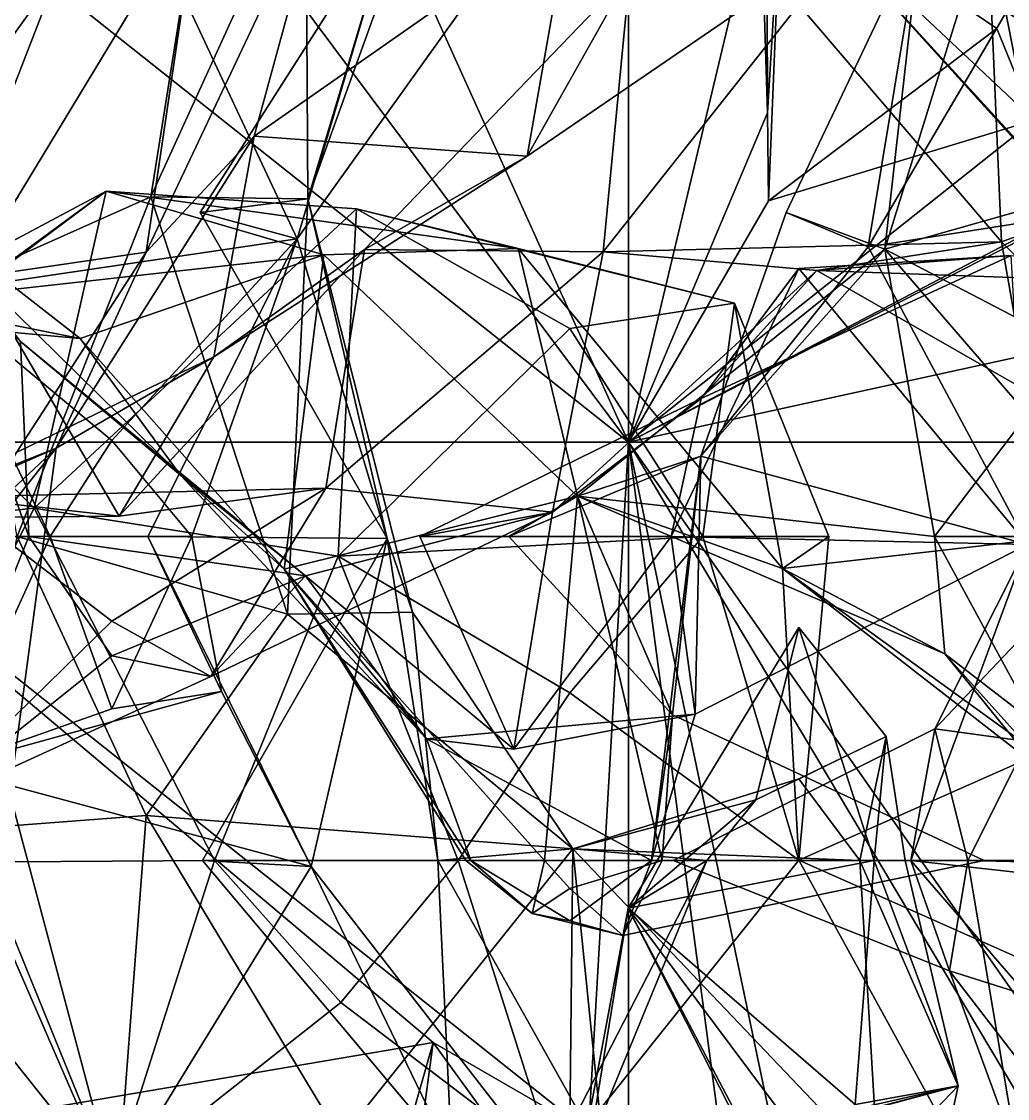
# Model space of a CAD drawing. Extents: x 290034 to 295698, y 4553723 to 4561693.
# Drawn here: x 294186.6 to 294240.9, y 4559392.7 to 4559452 of the extents above; entities that cross this region are included whole.
import ezdxf

# ---------------------------------------------------------------- set-up
doc = ezdxf.new("R2010")
doc.units = 0
doc.layers.add('Au_ppm_Pref_-_0_2', color=7, linetype='CONTINUOUS')

msp = doc.modelspace()

# ---------------------------------------------------------------- linework, layer by layer
at = {"layer": 'Au_ppm_Pref_-_0_2'}
for points in [[(294220, 4559428.816, 1906.658), (294205.033, 4559461.929, 1912.454), (294220, 4559468.501, 1910.447)], [(294227.257, 4559459.278, 1907.542), (294220, 4559428.816, 1906.658), (294220, 4559468.501, 1910.447)], [(294181.756, 4559437.055, 1893.481), (294191.454, 4559462.006, 1892.963), (294179.087, 4559457.012, 1890.809)], [(294201.76, 4559440, 1893.027), (294191.454, 4559462.006, 1892.963), (294181.756, 4559437.055, 1893.481)], [(294201.76, 4559440, 1893.027), (294215.563, 4559459.278, 1894.079), (294191.454, 4559462.006, 1892.963)], [(294220, 4559428.816, 1906.658), (294197.625, 4559458.802, 1913.46), (294205.033, 4559461.929, 1912.454)], [(294202.351, 4559442.207, 1883.408), (294202.241, 4559461.007, 1876.883), (294209.338, 4559461.601, 1883.724)], [(294202.351, 4559442.207, 1883.408), (294209.338, 4559461.601, 1883.724), (294207.193, 4559458.332, 1888.705)], [(294236.091, 4559457.038, 1817.433), (294234.112, 4559439.442, 1812.784), (294240.898, 4559461.333, 1811.244)], [(294240.898, 4559461.333, 1811.244), (294234.112, 4559439.442, 1812.784), (294242.841, 4559441.915, 1805.898)], [(294242.841, 4559441.915, 1805.898), (294239.414, 4559459.278, 1805.555), (294240.898, 4559461.333, 1811.244)], [(294196.318, 4559458.716, 1870.887), (294202.241, 4559461.007, 1876.883), (294193.716, 4559442.322, 1877.179)], [(294202.241, 4559461.007, 1876.883), (294202.351, 4559442.207, 1883.408), (294193.716, 4559442.322, 1877.179)], [(294196.318, 4559458.716, 1870.887), (294193.464, 4559439.267, 1864.203), (294203.393, 4559460.295, 1864.886)], [(294199.392, 4559445.654, 1857.64), (294203.393, 4559460.295, 1864.886), (294193.464, 4559439.267, 1864.203)], [(294216.751, 4559457.784, 1859.242), (294203.393, 4559460.295, 1864.886), (294199.392, 4559445.654, 1857.64)], [(294207.193, 4559458.332, 1888.705), (294215.563, 4559459.278, 1894.079), (294201.76, 4559440, 1893.027)], [(294220, 4559428.816, 1906.658), (294227.257, 4559459.278, 1907.542), (294227.644, 4559446.939, 1906.255)], [(294227.607, 4559459.278, 1906.523), (294227.644, 4559446.939, 1906.255), (294227.257, 4559459.278, 1907.542)], [(294228.409, 4559459.611, 1900.41), (294227.644, 4559446.939, 1906.255), (294227.607, 4559459.278, 1906.523)], [(294228.409, 4559459.611, 1900.41), (294227.709, 4559442.101, 1905.775), (294227.644, 4559446.939, 1906.255)], [(294228.409, 4559459.611, 1900.41), (294240.264, 4559451.579, 1903.177), (294227.709, 4559442.101, 1905.775)], [(294228.409, 4559459.611, 1900.41), (294242.319, 4559446.531, 1902.122), (294240.264, 4559451.579, 1903.177)], [(294228.409, 4559459.611, 1900.41), (294244.633, 4559441.736, 1901.307), (294242.319, 4559446.531, 1902.122)], [(294244.633, 4559441.736, 1901.307), (294228.409, 4559459.611, 1900.41), (294244.838, 4559441.642, 1901.252)], [(294228.409, 4559459.611, 1900.41), (294241.962, 4559454.463, 1896.25), (294244.838, 4559441.642, 1901.252)], [(294246.772, 4559459.278, 1801.883), (294239.414, 4559459.278, 1805.555), (294242.841, 4559441.915, 1805.898)], [(294196.318, 4559458.716, 1870.887), (294193.716, 4559442.322, 1877.179), (294183.662, 4559437.841, 1870.887)], [(294196.318, 4559458.716, 1870.887), (294183.662, 4559437.841, 1870.887), (294193.464, 4559439.267, 1864.203)], [(294220, 4559428.816, 1906.658), (294188.187, 4559454.066, 1914.669), (294197.625, 4559458.802, 1913.46)], [(294196.423, 4559441.46, 1888.705), (294207.193, 4559458.332, 1888.705), (294201.76, 4559440, 1893.027)], [(294196.423, 4559441.46, 1888.705), (294202.351, 4559442.207, 1883.408), (294207.193, 4559458.332, 1888.705)], [(294216.751, 4559457.784, 1859.242), (294199.392, 4559445.654, 1857.64), (294214.421, 4559444.555, 1852.25)], [(294216.751, 4559457.784, 1859.242), (294214.421, 4559444.555, 1852.25), (294230.253, 4559455.396, 1853.274)], [(294233.182, 4559439.562, 1822.161), (294228.672, 4559441.46, 1817.433), (294236.091, 4559457.038, 1817.433)], [(294236.091, 4559457.038, 1817.433), (294228.672, 4559441.46, 1817.433), (294234.112, 4559439.442, 1812.784)], [(294233.182, 4559439.562, 1822.161), (294243.719, 4559457.473, 1822.564), (294245.257, 4559441.46, 1827.759)], [(294243.719, 4559457.473, 1822.564), (294233.182, 4559439.562, 1822.161), (294236.091, 4559457.038, 1817.433)], [(294230.253, 4559455.396, 1853.274), (294214.421, 4559444.555, 1852.25), (294220.067, 4559454.605, 1847.13)], [(294251.684, 4559455.209, 1853.069), (294239.953, 4559453.031, 1848.265), (294253.362, 4559444.515, 1846.861)], [(294218.606, 4559439.295, 1842.226), (294220.067, 4559454.605, 1847.13), (294205.477, 4559439.419, 1847.649)], [(294220.067, 4559454.605, 1847.13), (294214.421, 4559444.555, 1852.25), (294205.477, 4559439.419, 1847.649)], [(294218.606, 4559439.295, 1842.226), (294229.363, 4559452.875, 1843.325), (294220.067, 4559454.605, 1847.13)], [(294170, 4559428.816, 1916.379), (294185.885, 4559452.568, 1915.008), (294188.187, 4559454.066, 1914.669)], [(294170, 4559428.816, 1916.379), (294188.187, 4559454.066, 1914.669), (294220, 4559428.816, 1906.658)], [(294218.606, 4559439.295, 1842.226), (294240.518, 4559439.848, 1841.987), (294229.363, 4559452.875, 1843.325)], [(294239.953, 4559453.031, 1848.265), (294229.363, 4559452.875, 1843.325), (294240.518, 4559439.848, 1841.987)], [(294239.953, 4559453.031, 1848.265), (294240.518, 4559439.848, 1841.987), (294253.362, 4559444.515, 1846.861)], [(294240.264, 4559451.579, 1903.177), (294242.319, 4559446.531, 1902.122), (294227.709, 4559442.101, 1905.775)], [(294227.644, 4559446.939, 1906.255), (294227.709, 4559442.101, 1905.775), (294220, 4559428.816, 1906.658)], [(294220, 4559428.816, 1906.658), (294227.709, 4559442.101, 1905.775), (294242.319, 4559446.531, 1902.122)], [(294244.633, 4559441.736, 1901.307), (294220, 4559428.816, 1906.658), (294242.319, 4559446.531, 1902.122)], [(294197.186, 4559433.511, 1853.069), (294199.392, 4559445.654, 1857.64), (294188.503, 4559428.498, 1858.833)], [(294193.464, 4559439.267, 1864.203), (294188.503, 4559428.498, 1858.833), (294199.392, 4559445.654, 1857.64)], [(294214.421, 4559444.555, 1852.25), (294199.392, 4559445.654, 1857.64), (294197.186, 4559433.511, 1853.069)], [(294197.186, 4559433.511, 1853.069), (294205.477, 4559439.419, 1847.649), (294214.421, 4559444.555, 1852.25)], [(294253.362, 4559444.515, 1846.861), (294240.518, 4559439.848, 1841.987), (294249.387, 4559430.959, 1841.191)], [(294178.83, 4559424.639, 1853.466), (294181.372, 4559442.901, 1847.392), (294191.965, 4559424.754, 1847.123)], [(294182.661, 4559425.805, 1840.17), (294191.965, 4559424.754, 1847.123), (294181.372, 4559442.901, 1847.392)], [(294189.834, 4559434.527, 1817.917), (294179.553, 4559442.523, 1823.101), (294168.566, 4559436.444, 1818.069)], [(294178.966, 4559433.459, 1802.282), (294191.255, 4559442.631, 1805.838), (294170.923, 4559427.728, 1805.555)], [(294170.923, 4559427.728, 1805.555), (294191.255, 4559442.631, 1805.838), (294179.789, 4559436.516, 1811.551)], [(294187.286, 4559425.189, 1798.038), (294191.255, 4559442.631, 1805.838), (294178.966, 4559433.459, 1802.282)], [(294186.539, 4559434.351, 1829.312), (294179.553, 4559442.523, 1823.101), (294195.355, 4559427.016, 1823.921)], [(294189.834, 4559434.527, 1817.917), (294195.355, 4559427.016, 1823.921), (294179.553, 4559442.523, 1823.101)], [(294203.233, 4559439.124, 1811.154), (294179.789, 4559436.516, 1811.551), (294191.255, 4559442.631, 1805.838)], [(294187.007, 4559423.642, 1833.103), (294180.458, 4559442.143, 1834.925), (294186.539, 4559434.351, 1829.312)], [(294180.458, 4559442.143, 1834.925), (294187.007, 4559423.642, 1833.103), (294185.62, 4559423.642, 1835.251)], [(294193.716, 4559442.322, 1877.179), (294186.357, 4559423.642, 1876.012), (294183.662, 4559437.841, 1870.887)], [(294201.24, 4559419.368, 1879.63), (294186.357, 4559423.642, 1876.012), (294193.716, 4559442.322, 1877.179)], [(294187.286, 4559425.189, 1798.038), (294205.03, 4559441.665, 1799.615), (294191.255, 4559442.631, 1805.838)], [(294203.233, 4559439.124, 1811.154), (294191.255, 4559442.631, 1805.838), (294213.925, 4559439.473, 1805.847)], [(294213.925, 4559439.473, 1805.847), (294191.255, 4559442.631, 1805.838), (294205.03, 4559441.665, 1799.615)], [(294193.716, 4559442.322, 1877.179), (294202.351, 4559442.207, 1883.408), (294201.24, 4559419.368, 1879.63)], [(294196.423, 4559441.46, 1888.705), (294206.713, 4559423.534, 1888.39), (294202.351, 4559442.207, 1883.408)], [(294202.351, 4559442.207, 1883.408), (294208.121, 4559419.476, 1882.766), (294201.24, 4559419.368, 1879.63)], [(294208.121, 4559419.476, 1882.766), (294202.351, 4559442.207, 1883.408), (294206.713, 4559423.534, 1888.39)], [(294204.025, 4559422.549, 1794.91), (294205.03, 4559441.665, 1799.615), (294187.286, 4559425.189, 1798.038)], [(294204.025, 4559422.549, 1794.91), (294216.764, 4559435.072, 1795.805), (294205.03, 4559441.665, 1799.615)], [(294225.831, 4559436.465, 1799.615), (294213.925, 4559439.473, 1805.847), (294205.03, 4559441.665, 1799.615)], [(294225.831, 4559436.465, 1799.615), (294205.03, 4559441.665, 1799.615), (294216.764, 4559435.072, 1795.805)], [(294244.838, 4559441.642, 1901.252), (294220, 4559428.816, 1906.658), (294244.633, 4559441.736, 1901.307)], [(294257.878, 4559437.109, 1897.829), (294220, 4559428.816, 1906.658), (294244.838, 4559441.642, 1901.252)], [(294248.005, 4559432.188, 1811.494), (294242.841, 4559441.915, 1805.898), (294234.112, 4559439.442, 1812.784)], [(294196.423, 4559441.46, 1888.705), (294201.76, 4559440, 1893.027), (294206.713, 4559423.534, 1888.39)], [(294233.182, 4559439.562, 1822.161), (294223.977, 4559428.057, 1818.5), (294228.672, 4559441.46, 1817.433)], [(294234.112, 4559439.442, 1812.784), (294228.672, 4559441.46, 1817.433), (294223.977, 4559428.057, 1818.5)], [(294241.956, 4559423.203, 1823.164), (294233.182, 4559439.562, 1822.161), (294245.257, 4559441.46, 1827.759)], [(294201.76, 4559440, 1893.027), (294181.756, 4559437.055, 1893.481), (294191.565, 4559428.923, 1896.405)], [(294201.76, 4559440, 1893.027), (294191.565, 4559428.923, 1896.405), (294195.971, 4559423.642, 1896.722)], [(294206.713, 4559423.534, 1888.39), (294201.76, 4559440, 1893.027), (294193.554, 4559423.642, 1894.645)], [(294201.76, 4559440, 1893.027), (294195.971, 4559423.642, 1896.722), (294193.554, 4559423.642, 1894.645)], [(294218.606, 4559439.295, 1842.226), (294230.364, 4559438.268, 1834.776), (294240.518, 4559439.848, 1841.987)], [(294230.364, 4559438.268, 1834.776), (294241.962, 4559431.635, 1837.916), (294240.518, 4559439.848, 1841.987)], [(294241.962, 4559431.635, 1837.916), (294249.387, 4559430.959, 1841.191), (294240.518, 4559439.848, 1841.987)], [(294183.311, 4559423.642, 1865.641), (294193.464, 4559439.267, 1864.203), (294183.662, 4559437.841, 1870.887)], [(294183.311, 4559423.642, 1865.641), (294188.503, 4559428.498, 1858.833), (294193.464, 4559439.267, 1864.203)], [(294197.186, 4559433.511, 1853.069), (294191.965, 4559424.754, 1847.123), (294205.477, 4559439.419, 1847.649)], [(294191.965, 4559424.754, 1847.123), (294203.348, 4559426.298, 1841.113), (294205.477, 4559439.419, 1847.649)], [(294213.925, 4559439.473, 1805.847), (294217.183, 4559425.847, 1812.304), (294203.233, 4559439.124, 1811.154)], [(294218.606, 4559439.295, 1842.226), (294205.477, 4559439.419, 1847.649), (294203.348, 4559426.298, 1841.113)], [(294203.348, 4559426.298, 1841.113), (294215.817, 4559424.981, 1834.857), (294218.606, 4559439.295, 1842.226)], [(294225.831, 4559436.465, 1799.615), (294228.464, 4559421.874, 1805.988), (294213.925, 4559439.473, 1805.847)], [(294217.183, 4559425.847, 1812.304), (294213.925, 4559439.473, 1805.847), (294228.464, 4559421.874, 1805.988)], [(294218.606, 4559439.295, 1842.226), (294215.817, 4559424.981, 1834.857), (294230.364, 4559438.268, 1834.776)], [(294234.112, 4559439.442, 1812.784), (294217.183, 4559425.847, 1812.304), (294236.844, 4559423.642, 1813.907)], [(294223.977, 4559428.057, 1818.5), (294217.183, 4559425.847, 1812.304), (294234.112, 4559439.442, 1812.784)], [(294233.182, 4559439.562, 1822.161), (294241.956, 4559423.203, 1823.164), (294223.977, 4559428.057, 1818.5)], [(294236.844, 4559423.642, 1813.907), (294241.962, 4559430.34, 1813.727), (294234.112, 4559439.442, 1812.784)], [(294234.112, 4559439.442, 1812.784), (294241.962, 4559430.34, 1813.727), (294248.005, 4559432.188, 1811.494)], [(294203.233, 4559439.124, 1811.154), (294189.834, 4559434.527, 1817.917), (294179.789, 4559436.516, 1811.551)], [(294201.05, 4559421.844, 1817.921), (294189.834, 4559434.527, 1817.917), (294203.233, 4559439.124, 1811.154)], [(294203.233, 4559439.124, 1811.154), (294217.183, 4559425.847, 1812.304), (294201.05, 4559421.844, 1817.921)], [(294224.004, 4559431.221, 1829.312), (294241.063, 4559439.085, 1829.68), (294230.364, 4559438.268, 1834.776)], [(294241.063, 4559439.085, 1829.68), (294224.004, 4559431.221, 1829.312), (294229.363, 4559438.371, 1824.402)], [(294241.063, 4559439.085, 1829.68), (294229.363, 4559438.371, 1824.402), (294241.956, 4559423.203, 1823.164)], [(294253.872, 4559437.418, 1836.273), (294230.364, 4559438.268, 1834.776), (294241.063, 4559439.085, 1829.68)], [(294224.004, 4559431.221, 1829.312), (294230.364, 4559438.268, 1834.776), (294215.817, 4559424.981, 1834.857)], [(294224.004, 4559431.221, 1829.312), (294222.349, 4559423.642, 1826.006), (294229.363, 4559438.371, 1824.402)], [(294229.363, 4559438.371, 1824.402), (294222.349, 4559423.642, 1826.006), (294241.956, 4559423.203, 1823.164)], [(294253.872, 4559437.418, 1836.273), (294241.962, 4559431.635, 1837.916), (294230.364, 4559438.268, 1834.776)], [(294188.172, 4559423.642, 1896.244), (294181.756, 4559437.055, 1893.481), (294168.326, 4559423.743, 1894.983)], [(294181.756, 4559437.055, 1893.481), (294188.172, 4559423.642, 1896.244), (294191.565, 4559428.923, 1896.405)], [(294265.766, 4559428.816, 1895.47), (294220, 4559428.816, 1906.658), (294257.878, 4559437.109, 1897.829)], [(294189.834, 4559434.527, 1817.917), (294168.566, 4559436.444, 1818.069), (294179.789, 4559436.516, 1811.551)], [(294225.831, 4559436.465, 1799.615), (294216.764, 4559435.072, 1795.805), (294224.096, 4559423.642, 1796.159)], [(294225.831, 4559436.465, 1799.615), (294224.096, 4559423.642, 1796.159), (294231.016, 4559423.642, 1799.615)], [(294225.831, 4559436.465, 1799.615), (294231.016, 4559423.642, 1799.615), (294228.464, 4559421.874, 1805.988)], [(294204.025, 4559422.549, 1794.91), (294224.096, 4559423.642, 1796.159), (294216.764, 4559435.072, 1795.805)], [(294201.05, 4559421.844, 1817.921), (294195.355, 4559427.016, 1823.921), (294189.834, 4559434.527, 1817.917)], [(294187.007, 4559423.642, 1833.103), (294186.539, 4559434.351, 1829.312), (294202.218, 4559421.47, 1828.708)], [(294202.218, 4559421.47, 1828.708), (294186.539, 4559434.351, 1829.312), (294195.355, 4559427.016, 1823.921)], [(294172.531, 4559423.642, 1802.521), (294187.286, 4559425.189, 1798.038), (294178.966, 4559433.459, 1802.282)], [(294197.186, 4559433.511, 1853.069), (294188.503, 4559428.498, 1858.833), (294178.83, 4559424.639, 1853.466)], [(294178.83, 4559424.639, 1853.466), (294191.965, 4559424.754, 1847.123), (294197.186, 4559433.511, 1853.069)], [(294208.523, 4559423.642, 1829.312), (294224.004, 4559431.221, 1829.312), (294215.817, 4559424.981, 1834.857)], [(294224.004, 4559431.221, 1829.312), (294208.523, 4559423.642, 1829.312), (294222.349, 4559423.642, 1826.006)], [(294241.962, 4559430.34, 1813.727), (294236.844, 4559423.642, 1813.907), (294247.162, 4559423.642, 1813.946)], [(294209.257, 4559395.802, 1904.305), (294170, 4559389.131, 1910.11), (294170, 4559428.816, 1916.379)], [(294217.803, 4559390.874, 1902.033), (294209.257, 4559395.802, 1904.305), (294170, 4559428.816, 1916.379)], [(294220, 4559428.816, 1906.658), (294217.803, 4559390.874, 1902.033), (294170, 4559428.816, 1916.379)], [(294188.503, 4559428.498, 1858.833), (294178.966, 4559416.444, 1862.549), (294171.131, 4559420.84, 1858.589)], [(294188.503, 4559428.498, 1858.833), (294171.131, 4559420.84, 1858.589), (294178.83, 4559424.639, 1853.466)], [(294185.963, 4559409.488, 1866.367), (294178.966, 4559416.444, 1862.549), (294188.503, 4559428.498, 1858.833)], [(294185.963, 4559409.488, 1866.367), (294188.503, 4559428.498, 1858.833), (294183.311, 4559423.642, 1865.641)], [(294195.971, 4559423.642, 1896.722), (294191.565, 4559428.923, 1896.405), (294188.172, 4559423.642, 1896.244)], [(294220, 4559390.775, 1901.593), (294217.803, 4559390.874, 1902.033), (294220, 4559428.816, 1906.658)], [(294227.937, 4559390.969, 1899.931), (294225.089, 4559390.386, 1900.459), (294220, 4559428.816, 1906.658)], [(294220, 4559428.816, 1906.658), (294243.107, 4559390.113, 1896.592), (294227.937, 4559390.969, 1899.931)], [(294225.089, 4559390.386, 1900.459), (294220, 4559390.775, 1901.593), (294220, 4559428.816, 1906.658)], [(294247.769, 4559389.131, 1895.47), (294243.107, 4559390.113, 1896.592), (294220, 4559428.816, 1906.658)], [(294220, 4559428.816, 1906.658), (294265.766, 4559428.816, 1895.47), (294247.769, 4559389.131, 1895.47)], [(294222.419, 4559413.822, 1817.433), (294213.411, 4559423.642, 1817.433), (294223.977, 4559428.057, 1818.5)], [(294213.411, 4559423.642, 1817.433), (294217.183, 4559425.847, 1812.304), (294223.977, 4559428.057, 1818.5)], [(294221.257, 4559405.824, 1819.551), (294222.419, 4559413.822, 1817.433), (294223.977, 4559428.057, 1818.5)], [(294221.257, 4559405.824, 1819.551), (294223.977, 4559428.057, 1818.5), (294223.671, 4559413.873, 1823.373)], [(294241.956, 4559423.203, 1823.164), (294223.671, 4559413.873, 1823.373), (294223.977, 4559428.057, 1818.5)], [(294202.218, 4559421.47, 1828.708), (294195.355, 4559427.016, 1823.921), (294208.89, 4559412.506, 1823.373)], [(294208.89, 4559412.506, 1823.373), (294195.355, 4559427.016, 1823.921), (294201.05, 4559421.844, 1817.921)], [(294191.565, 4559418.97, 1836.809), (294203.348, 4559426.298, 1841.113), (294182.661, 4559425.805, 1840.17)], [(294182.661, 4559425.805, 1840.17), (294203.348, 4559426.298, 1841.113), (294191.965, 4559424.754, 1847.123)], [(294197.019, 4559415.929, 1835.251), (294203.348, 4559426.298, 1841.113), (294191.565, 4559418.97, 1836.809)], [(294215.817, 4559424.981, 1834.857), (294203.348, 4559426.298, 1841.113), (294197.019, 4559415.929, 1835.251)], [(294180.904, 4559408.565, 1835.251), (294191.565, 4559418.97, 1836.809), (294182.661, 4559425.805, 1840.17)], [(294215.375, 4559405.824, 1816.779), (294201.05, 4559421.844, 1817.921), (294217.183, 4559425.847, 1812.304)], [(294222.419, 4559413.822, 1817.433), (294217.183, 4559425.847, 1812.304), (294213.411, 4559423.642, 1817.433)], [(294217.183, 4559425.847, 1812.304), (294221.846, 4559405.824, 1815.037), (294215.375, 4559405.824, 1816.779)], [(294222.419, 4559413.822, 1817.433), (294221.846, 4559405.824, 1815.037), (294217.183, 4559425.847, 1812.304)], [(294217.183, 4559425.847, 1812.304), (294237.398, 4559417.187, 1811.494), (294236.844, 4559423.642, 1813.907)], [(294237.398, 4559417.187, 1811.494), (294217.183, 4559425.847, 1812.304), (294228.464, 4559421.874, 1805.988)], [(294177.475, 4559405.682, 1798.867), (294187.286, 4559425.189, 1798.038), (294172.531, 4559423.642, 1802.521)], [(294197.209, 4559405.824, 1796.337), (294187.286, 4559425.189, 1798.038), (294177.475, 4559405.682, 1798.867)], [(294187.286, 4559425.189, 1798.038), (294197.209, 4559405.824, 1796.337), (294204.025, 4559422.549, 1794.91)], [(294197.019, 4559415.929, 1835.251), (294202.218, 4559421.47, 1828.708), (294215.817, 4559424.981, 1834.857)], [(294202.218, 4559421.47, 1828.708), (294213.693, 4559411.945, 1828.719), (294215.817, 4559424.981, 1834.857)], [(294208.523, 4559423.642, 1829.312), (294215.817, 4559424.981, 1834.857), (294213.693, 4559411.945, 1828.719)], [(294182.362, 4559410.911, 1893.202), (294188.172, 4559423.642, 1896.244), (294168.326, 4559423.743, 1894.983)], [(294185.62, 4559423.642, 1835.251), (294187.007, 4559423.642, 1833.103), (294180.904, 4559408.565, 1835.251)], [(294180.904, 4559408.565, 1835.251), (294187.007, 4559423.642, 1833.103), (294191.565, 4559417.068, 1833.06)], [(294182.362, 4559410.911, 1893.202), (294191.565, 4559414.153, 1897.808), (294188.172, 4559423.642, 1896.244)], [(294186.357, 4559423.642, 1876.012), (294193.462, 4559408.284, 1876.177), (294183.099, 4559407.503, 1870.887)], [(294201.24, 4559419.368, 1879.63), (294193.462, 4559408.284, 1876.177), (294186.357, 4559423.642, 1876.012)], [(294191.565, 4559417.068, 1833.06), (294187.007, 4559423.642, 1833.103), (294202.218, 4559421.47, 1828.708)], [(294191.565, 4559414.153, 1897.808), (294195.971, 4559423.642, 1896.722), (294188.172, 4559423.642, 1896.244)], [(294197.601, 4559415.105, 1894.645), (294195.971, 4559423.642, 1896.722), (294191.565, 4559414.153, 1897.808)], [(294202.531, 4559405.485, 1892.26), (294206.713, 4559423.534, 1888.39), (294193.554, 4559423.642, 1894.645)], [(294202.531, 4559405.485, 1892.26), (294193.554, 4559423.642, 1894.645), (294197.601, 4559415.105, 1894.645)], [(294197.601, 4559415.105, 1894.645), (294193.554, 4559423.642, 1894.645), (294195.971, 4559423.642, 1896.722)], [(294206.713, 4559423.534, 1888.39), (294202.531, 4559405.485, 1892.26), (294196.549, 4559405.824, 1888.705)], [(294206.713, 4559423.534, 1888.39), (294196.549, 4559405.824, 1888.705), (294209.499, 4559405.824, 1883.677)], [(294216.764, 4559415.043, 1796.749), (294224.096, 4559423.642, 1796.159), (294204.025, 4559422.549, 1794.91)], [(294206.713, 4559423.534, 1888.39), (294209.499, 4559405.824, 1883.677), (294208.121, 4559419.476, 1882.766)], [(294222.349, 4559423.642, 1826.006), (294208.523, 4559423.642, 1829.312), (294213.693, 4559411.945, 1828.719)], [(294222.349, 4559423.642, 1826.006), (294213.693, 4559411.945, 1828.719), (294223.671, 4559413.873, 1823.373)], [(294216.764, 4559415.043, 1796.749), (294229.37, 4559405.838, 1799.617), (294224.096, 4559423.642, 1796.159)], [(294241.956, 4559423.203, 1823.164), (294222.349, 4559423.642, 1826.006), (294223.671, 4559413.873, 1823.373)], [(294231.016, 4559423.642, 1799.615), (294224.096, 4559423.642, 1796.159), (294229.37, 4559405.838, 1799.617)], [(294243.918, 4559423.642, 1805.555), (294241.962, 4559412.122, 1807.654), (294228.464, 4559421.874, 1805.988)], [(294243.918, 4559423.642, 1805.555), (294228.464, 4559421.874, 1805.988), (294241.962, 4559411.407, 1803.694)], [(294228.464, 4559421.874, 1805.988), (294231.016, 4559423.642, 1799.615), (294229.37, 4559405.838, 1799.617)], [(294235.54, 4559405.824, 1826.285), (294236.852, 4559413.051, 1829.312), (294241.956, 4559423.203, 1823.164)], [(294241.956, 4559423.203, 1823.164), (294252.956, 4559403.873, 1822.923), (294235.54, 4559405.824, 1826.285)], [(294247.162, 4559423.642, 1813.946), (294236.844, 4559423.642, 1813.907), (294246.245, 4559406.318, 1817.063)], [(294237.398, 4559417.187, 1811.494), (294246.245, 4559406.318, 1817.063), (294236.844, 4559423.642, 1813.907)], [(294246.905, 4559423.642, 1830.438), (294236.852, 4559413.051, 1829.312), (294241.962, 4559412.361, 1831.491)], [(294236.852, 4559413.051, 1829.312), (294246.905, 4559423.642, 1830.438), (294241.956, 4559423.203, 1823.164)], [(294204.025, 4559422.549, 1794.91), (294197.209, 4559405.824, 1796.337), (294210.628, 4559405.824, 1796.568)], [(294204.025, 4559422.549, 1794.91), (294210.628, 4559405.824, 1796.568), (294216.764, 4559415.043, 1796.749)], [(294197.019, 4559415.929, 1835.251), (294191.565, 4559417.068, 1833.06), (294202.218, 4559421.47, 1828.708)], [(294211.318, 4559405.824, 1820), (294208.89, 4559412.506, 1823.373), (294201.05, 4559421.844, 1817.921)], [(294211.039, 4559405.824, 1817.433), (294211.318, 4559405.824, 1820), (294201.05, 4559421.844, 1817.921)], [(294215.375, 4559405.824, 1816.779), (294211.039, 4559405.824, 1817.433), (294201.05, 4559421.844, 1817.921)], [(294208.89, 4559412.506, 1823.373), (294213.693, 4559411.945, 1828.719), (294202.218, 4559421.47, 1828.708)], [(294241.962, 4559412.122, 1807.654), (294237.398, 4559417.187, 1811.494), (294228.464, 4559421.874, 1805.988)], [(294228.464, 4559421.874, 1805.988), (294229.37, 4559405.838, 1799.617), (294241.962, 4559411.407, 1803.694)], [(294216.941, 4559406.467, 1876.839), (294193.462, 4559408.284, 1876.177), (294201.24, 4559419.368, 1879.63)], [(294216.941, 4559406.467, 1876.839), (294201.24, 4559419.368, 1879.63), (294208.121, 4559419.476, 1882.766)], [(294216.941, 4559406.467, 1876.839), (294208.121, 4559419.476, 1882.766), (294209.499, 4559405.824, 1883.677)], [(294197.019, 4559415.929, 1835.251), (294191.565, 4559418.97, 1836.809), (294180.904, 4559408.565, 1835.251)], [(294227.005, 4559409.158, 1870.887), (294229.363, 4559418.638, 1866.616), (294219.985, 4559403.199, 1865.592)], [(294229.363, 4559418.638, 1866.616), (294233.519, 4559405.824, 1868.928), (294219.985, 4559403.199, 1865.592)], [(294234.177, 4559412.632, 1870.887), (294229.363, 4559418.638, 1866.616), (294227.005, 4559409.158, 1870.887)], [(294234.177, 4559412.632, 1870.887), (294233.519, 4559405.824, 1868.928), (294229.363, 4559418.638, 1866.616)], [(294180.904, 4559408.565, 1835.251), (294191.565, 4559417.068, 1833.06), (294197.019, 4559415.929, 1835.251)], [(294237.398, 4559417.187, 1811.494), (294252.143, 4559405.824, 1811.494), (294246.245, 4559406.318, 1817.063)], [(294252.143, 4559405.824, 1811.494), (294237.398, 4559417.187, 1811.494), (294241.962, 4559412.122, 1807.654)], [(294197.601, 4559415.105, 1894.645), (294191.565, 4559414.153, 1897.808), (294182.362, 4559410.911, 1893.202)], [(294202.531, 4559405.485, 1892.26), (294197.601, 4559415.105, 1894.645), (294182.362, 4559410.911, 1893.202)], [(294210.628, 4559405.824, 1796.568), (294229.37, 4559405.838, 1799.617), (294216.764, 4559415.043, 1796.749)], [(294221.257, 4559405.824, 1819.551), (294223.671, 4559413.873, 1823.373), (294208.89, 4559412.506, 1823.373)], [(294213.693, 4559411.945, 1828.719), (294208.89, 4559412.506, 1823.373), (294223.671, 4559413.873, 1823.373)], [(294222.419, 4559413.822, 1817.433), (294221.257, 4559405.824, 1819.551), (294239.57, 4559405.824, 1817.433)], [(294239.57, 4559405.824, 1817.433), (294221.846, 4559405.824, 1815.037), (294222.419, 4559413.822, 1817.433)], [(294221.257, 4559405.824, 1819.551), (294208.89, 4559412.506, 1823.373), (294211.318, 4559405.824, 1820)], [(294236.852, 4559413.051, 1829.312), (294222.449, 4559405.824, 1829.312), (294238.664, 4559405.824, 1830.867)], [(294236.852, 4559413.051, 1829.312), (294235.54, 4559405.824, 1826.285), (294222.449, 4559405.824, 1829.312)], [(294227.005, 4559409.158, 1870.887), (294229.363, 4559410.299, 1872.379), (294234.177, 4559412.632, 1870.887)], [(294234.177, 4559412.632, 1870.887), (294229.363, 4559410.299, 1872.379), (294232.732, 4559405.824, 1872.476)], [(294234.177, 4559412.632, 1870.887), (294232.732, 4559405.824, 1872.476), (294235.221, 4559405.824, 1870.887)], [(294235.221, 4559405.824, 1870.887), (294233.519, 4559405.824, 1868.928), (294234.177, 4559412.632, 1870.887)], [(294236.852, 4559413.051, 1829.312), (294238.664, 4559405.824, 1830.867), (294241.962, 4559412.361, 1831.491)], [(294241.962, 4559412.361, 1831.491), (294238.664, 4559405.824, 1830.867), (294254.334, 4559405.453, 1834.446)], [(294245.126, 4559405.824, 1804.063), (294241.962, 4559411.407, 1803.694), (294229.37, 4559405.838, 1799.617)], [(294182.362, 4559410.911, 1893.202), (294178.522, 4559388.333, 1888.606), (294191.732, 4559387.908, 1894.598)], [(294202.531, 4559405.485, 1892.26), (294182.362, 4559410.911, 1893.202), (294191.732, 4559387.908, 1894.598)], [(294229.363, 4559410.299, 1872.379), (294227.005, 4559409.158, 1870.887), (294216.941, 4559406.467, 1876.839)], [(294232.732, 4559405.824, 1872.476), (294229.363, 4559410.299, 1872.379), (294216.941, 4559406.467, 1876.839)], [(294178.966, 4559398.316, 1868.385), (294185.963, 4559409.488, 1866.367), (294191.853, 4559387.337, 1870.879)], [(294185.963, 4559409.488, 1866.367), (294183.099, 4559407.503, 1870.887), (294191.853, 4559387.337, 1870.879)], [(294227.005, 4559409.158, 1870.887), (294224.312, 4559405.824, 1870.887), (294216.941, 4559406.467, 1876.839)], [(294227.005, 4559409.158, 1870.887), (294219.985, 4559403.199, 1865.592), (294224.312, 4559405.824, 1870.887)], [(294193.462, 4559408.284, 1876.177), (294191.853, 4559387.337, 1870.879), (294183.099, 4559407.503, 1870.887)], [(294193.462, 4559408.284, 1876.177), (294204.164, 4559390.5, 1875.995), (294191.853, 4559387.337, 1870.879)], [(294193.462, 4559408.284, 1876.177), (294216.941, 4559406.467, 1876.839), (294204.164, 4559390.5, 1875.995)], [(294216.764, 4559391.166, 1871.941), (294204.164, 4559390.5, 1875.995), (294216.941, 4559406.467, 1876.839)], [(294209.499, 4559405.824, 1883.677), (294218.663, 4559389.481, 1883.7), (294216.941, 4559406.467, 1876.839)], [(294224.312, 4559405.824, 1870.887), (294216.764, 4559391.166, 1871.941), (294216.941, 4559406.467, 1876.839)], [(294232.732, 4559405.824, 1872.476), (294216.941, 4559406.467, 1876.839), (294233.745, 4559388.825, 1876.189)], [(294218.663, 4559389.481, 1883.7), (294233.745, 4559388.825, 1876.189), (294216.941, 4559406.467, 1876.839)], [(294191.544, 4559388.048, 1799.62), (294177.475, 4559405.682, 1798.867), (294170.004, 4559388.006, 1801.33)], [(294191.544, 4559388.048, 1799.62), (294197.209, 4559405.824, 1796.337), (294177.475, 4559405.682, 1798.867)], [(294191.544, 4559388.048, 1799.62), (294204.164, 4559398.003, 1797.008), (294197.209, 4559405.824, 1796.337)], [(294216.674, 4559387.259, 1894.63), (294202.531, 4559405.485, 1892.26), (294191.732, 4559387.908, 1894.598)], [(294210.274, 4559389.507, 1888.705), (294196.549, 4559405.824, 1888.705), (294202.531, 4559405.485, 1892.26)], [(294210.274, 4559389.507, 1888.705), (294209.499, 4559405.824, 1883.677), (294196.549, 4559405.824, 1888.705)], [(294210.628, 4559405.824, 1796.568), (294197.209, 4559405.824, 1796.337), (294204.164, 4559398.003, 1797.008)], [(294210.274, 4559389.507, 1888.705), (294202.531, 4559405.485, 1892.26), (294216.674, 4559387.259, 1894.63)], [(294215.958, 4559389.042, 1800.237), (294210.628, 4559405.824, 1796.568), (294204.164, 4559398.003, 1797.008)], [(294210.274, 4559389.507, 1888.705), (294218.663, 4559389.481, 1883.7), (294209.499, 4559405.824, 1883.677)], [(294215.958, 4559389.042, 1800.237), (294229.37, 4559405.838, 1799.617), (294210.628, 4559405.824, 1796.568)], [(294214.702, 4559402.909, 1817.433), (294211.318, 4559405.824, 1820), (294211.039, 4559405.824, 1817.433)], [(294211.039, 4559405.824, 1817.433), (294215.375, 4559405.824, 1816.779), (294214.702, 4559402.909, 1817.433)], [(294214.702, 4559402.909, 1817.433), (294216.764, 4559402.493, 1818.544), (294211.318, 4559405.824, 1820)], [(294216.764, 4559402.493, 1818.544), (294221.257, 4559405.824, 1819.551), (294211.318, 4559405.824, 1820)], [(294214.702, 4559402.909, 1817.433), (294215.375, 4559405.824, 1816.779), (294216.764, 4559404.283, 1816.92)], [(294221.846, 4559405.824, 1815.037), (294216.764, 4559404.283, 1816.92), (294215.375, 4559405.824, 1816.779)], [(294215.958, 4559389.042, 1800.237), (294240.847, 4559384.904, 1801.175), (294229.37, 4559405.838, 1799.617)], [(294224.312, 4559405.824, 1870.887), (294217.264, 4559388.714, 1870.887), (294216.764, 4559391.166, 1871.941)], [(294219.685, 4559401.692, 1817.433), (294221.257, 4559405.824, 1819.551), (294216.764, 4559402.493, 1818.544)], [(294219.685, 4559401.692, 1817.433), (294216.764, 4559404.283, 1816.92), (294221.846, 4559405.824, 1815.037)], [(294224.312, 4559405.824, 1870.887), (294219.985, 4559403.199, 1865.592), (294217.264, 4559388.714, 1870.887)], [(294239.57, 4559405.824, 1817.433), (294221.257, 4559405.824, 1819.551), (294219.685, 4559401.692, 1817.433)], [(294219.685, 4559401.692, 1817.433), (294221.846, 4559405.824, 1815.037), (294239.57, 4559405.824, 1817.433)], [(294233.519, 4559405.824, 1868.928), (294232.462, 4559392.388, 1864.948), (294219.985, 4559403.199, 1865.592)], [(294237.664, 4559399.746, 1829.312), (294238.664, 4559405.824, 1830.867), (294222.449, 4559405.824, 1829.312)], [(294222.449, 4559405.824, 1829.312), (294235.54, 4559405.824, 1826.285), (294237.664, 4559399.746, 1829.312)], [(294241.962, 4559400.251, 1803.697), (294229.37, 4559405.838, 1799.617), (294240.847, 4559384.904, 1801.175)], [(294241.962, 4559400.251, 1803.697), (294245.126, 4559405.824, 1804.063), (294229.37, 4559405.838, 1799.617)], [(294238.137, 4559393.415, 1870.887), (294232.462, 4559392.388, 1864.948), (294233.519, 4559405.824, 1868.928)], [(294238.137, 4559393.415, 1870.887), (294232.732, 4559405.824, 1872.476), (294233.745, 4559388.825, 1876.189)], [(294235.221, 4559405.824, 1870.887), (294232.732, 4559405.824, 1872.476), (294238.137, 4559393.415, 1870.887)], [(294238.137, 4559393.415, 1870.887), (294233.519, 4559405.824, 1868.928), (294235.221, 4559405.824, 1870.887)], [(294252.956, 4559403.873, 1822.923), (294241.962, 4559398.389, 1826.834), (294235.54, 4559405.824, 1826.285)], [(294237.664, 4559399.746, 1829.312), (294235.54, 4559405.824, 1826.285), (294241.962, 4559398.389, 1826.834)], [(294241.421, 4559389.497, 1835.582), (294238.664, 4559405.824, 1830.867), (294237.664, 4559399.746, 1829.312)], [(294241.421, 4559389.497, 1835.582), (294254.334, 4559405.453, 1834.446), (294238.664, 4559405.824, 1830.867)], [(294214.702, 4559402.909, 1817.433), (294216.764, 4559404.283, 1816.92), (294219.685, 4559401.692, 1817.433)], [(294217.264, 4559388.714, 1870.887), (294219.985, 4559403.199, 1865.592), (294217.504, 4559388.006, 1870.538)], [(294217.504, 4559388.006, 1870.538), (294219.985, 4559403.199, 1865.592), (294227.743, 4559388.006, 1864.948)], [(294219.985, 4559403.199, 1865.592), (294227.986, 4559388.006, 1864.299), (294227.743, 4559388.006, 1864.948)], [(294219.985, 4559403.199, 1865.592), (294229.363, 4559390.628, 1864.074), (294227.986, 4559388.006, 1864.299)], [(294219.985, 4559403.199, 1865.592), (294232.462, 4559392.388, 1864.948), (294229.363, 4559390.628, 1864.074)], [(294219.685, 4559401.692, 1817.433), (294216.764, 4559402.493, 1818.544), (294214.702, 4559402.909, 1817.433)], [(294241.962, 4559400.251, 1803.697), (294240.847, 4559384.904, 1801.175), (294256.338, 4559389.185, 1804.698)], [(294241.421, 4559389.497, 1835.582), (294237.664, 4559399.746, 1829.312), (294246.72, 4559388.006, 1827.923)], [(294237.664, 4559399.746, 1829.312), (294241.962, 4559398.389, 1826.834), (294246.72, 4559388.006, 1827.923)], [(294178.966, 4559398.316, 1868.385), (294191.853, 4559387.337, 1870.879), (294171.085, 4559388.006, 1868.663)], [(294215.958, 4559389.042, 1800.237), (294204.164, 4559398.003, 1797.008), (294191.544, 4559388.048, 1799.62)], [(294208.352, 4559389.131, 1903.409), (294170, 4559389.131, 1910.11), (294209.257, 4559395.802, 1904.305)], [(294212.798, 4559390.935, 1902.917), (294206.418, 4559385.89, 1900.369), (294209.257, 4559395.802, 1904.305)], [(294206.418, 4559385.89, 1900.369), (294208.352, 4559389.131, 1903.409), (294209.257, 4559395.802, 1904.305)], [(294217.803, 4559390.874, 1902.033), (294212.798, 4559390.935, 1902.917), (294209.257, 4559395.802, 1904.305)], [(294238.137, 4559393.415, 1870.887), (294217.923, 4559388.006, 1871.434), (294217.264, 4559388.714, 1870.887)], [(294238.137, 4559393.415, 1870.887), (294217.264, 4559388.714, 1870.887), (294217.504, 4559388.006, 1870.538)], [(294238.137, 4559393.415, 1870.887), (294217.504, 4559388.006, 1870.538), (294236.962, 4559388.006, 1868.53)], [(294238.137, 4559393.415, 1870.887), (294233.745, 4559388.825, 1876.189), (294217.923, 4559388.006, 1871.434)], [(294238.137, 4559393.415, 1870.887), (294236.962, 4559388.006, 1868.53), (294232.462, 4559392.388, 1864.948)]]:
    msp.add_3dface(points, dxfattribs=at)

doc.saveas('drawing.dxf')
